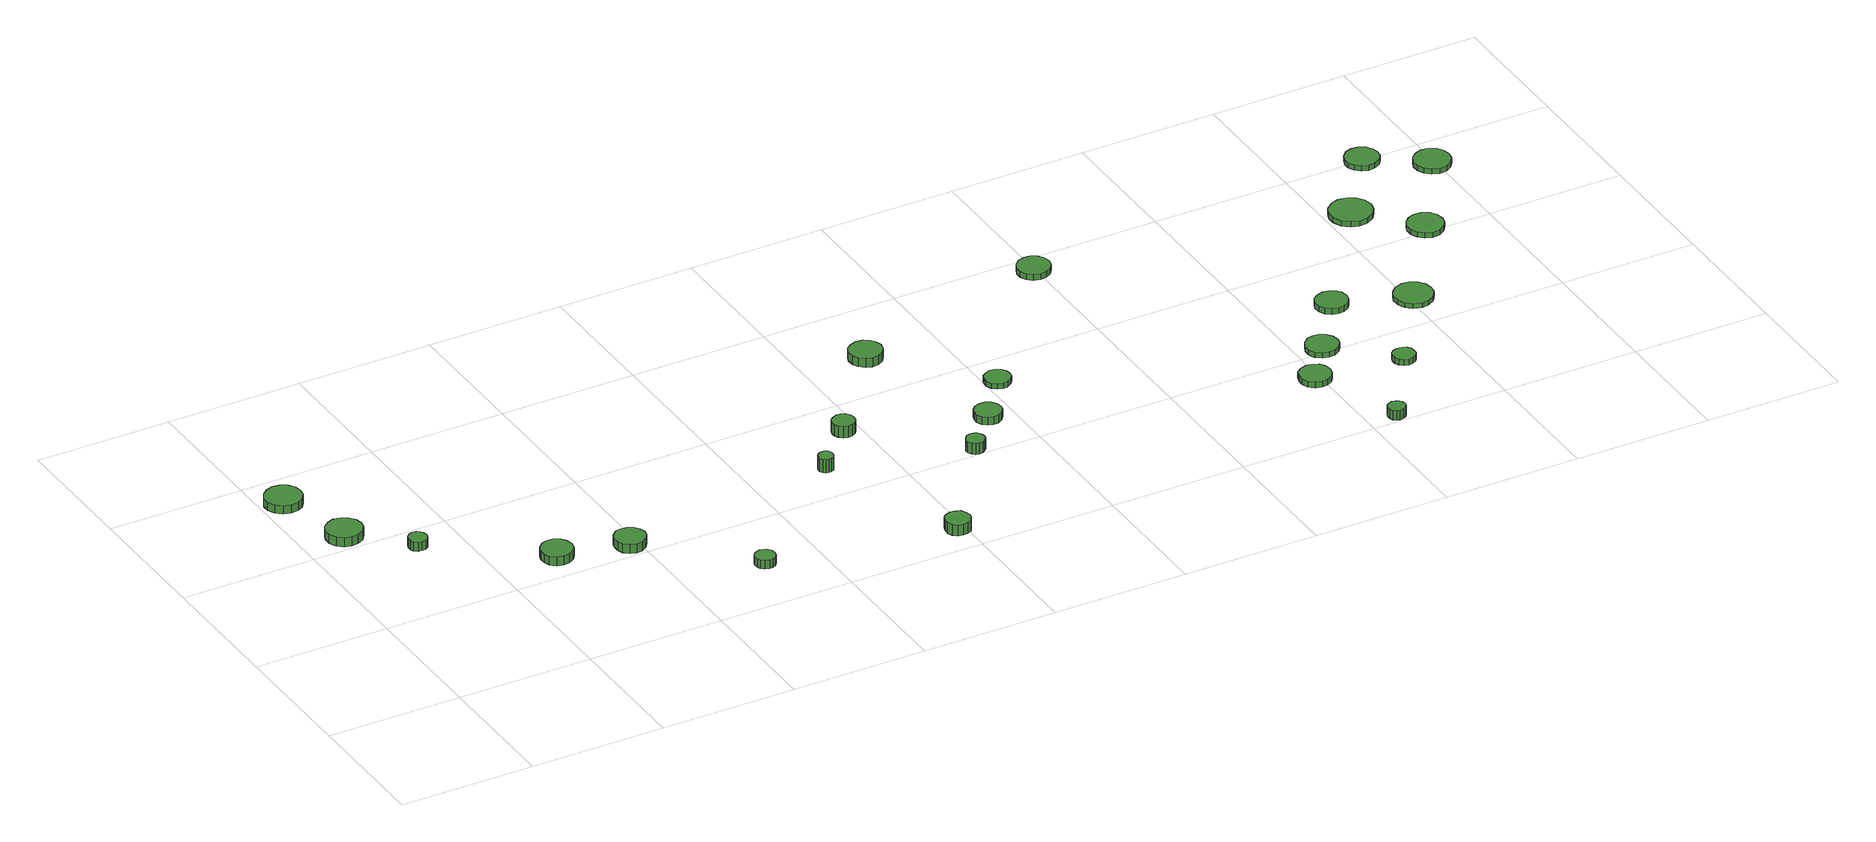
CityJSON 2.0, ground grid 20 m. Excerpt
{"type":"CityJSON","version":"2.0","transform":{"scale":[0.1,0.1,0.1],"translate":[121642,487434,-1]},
"CityObjects":{
"tree1":{"type":"SolitaryVegetationObject","attributes":{"function":"something"},"geometry":[{"type":"MultiSurface","lod":"1","boundaries":[[[0,1,2,3,4,5,6,7,8,9,10,11,12,13,14]],[[15,16,17,18,19,20,21,22,23,24,25,26,27,28,29]],[[0,29,28,1]],[[1,28,27,2]],[[2,27,26,3]],[[3,26,25,4]],[[4,25,24,5]],[[5,24,23,6]],[[6,23,22,7]],[[7,22,21,8]],[[8,21,20,9]],[[9,20,19,10]],[[10,19,18,11]],[[11,18,17,12]],[[12,17,16,13]],[[13,16,15,14]],[[14,15,29,0]]]}]},
"tree2":{"type":"SolitaryVegetationObject","attributes":{"function":"something"},"geometry":[{"type":"MultiSurface","lod":"1","boundaries":[[[30,31,32,33,34,35,36,37,38,39,40,41,42,43,44]],[[45,46,47,48,49,50,51,52,53,54,55,56,57,58,59]],[[30,59,58,31]],[[31,58,57,32]],[[32,57,56,33]],[[33,56,55,34]],[[34,55,54,35]],[[35,54,53,36]],[[36,53,52,37]],[[37,52,51,38]],[[38,51,50,39]],[[39,50,49,40]],[[40,49,48,41]],[[41,48,47,42]],[[42,47,46,43]],[[43,46,45,44]],[[44,45,59,30]]]}]},
"tree3":{"type":"SolitaryVegetationObject","attributes":{"function":"something"},"geometry":[{"type":"MultiSurface","lod":"1","boundaries":[[[60,61,62,63,64,65,66,67,68,69,70,71,72,73,74]],[[75,76,77,78,79,80,81,82,83,84,85,86,87,88,89]],[[60,89,88,61]],[[61,88,87,62]],[[62,87,86,63]],[[63,86,85,64]],[[64,85,84,65]],[[65,84,83,66]],[[66,83,82,67]],[[67,82,81,68]],[[68,81,80,69]],[[69,80,79,70]],[[70,79,78,71]],[[71,78,77,72]],[[72,77,76,73]],[[73,76,75,74]],[[74,75,89,60]]]}]},
"tree4":{"type":"SolitaryVegetationObject","attributes":{"function":"something"},"geometry":[{"type":"MultiSurface","lod":"1","boundaries":[[[90,91,92,93,94,95,96,97,98,99,100,101,102,103,104]],[[105,106,107,108,109,110,111,112,113,114,115,116,117,118,119]],[[90,119,118,91]],[[91,118,117,92]],[[92,117,116,93]],[[93,116,115,94]],[[94,115,114,95]],[[95,114,113,96]],[[96,113,112,97]],[[97,112,111,98]],[[98,111,110,99]],[[99,110,109,100]],[[100,109,108,101]],[[101,108,107,102]],[[102,107,106,103]],[[103,106,105,104]],[[104,105,119,90]]]}]},
"tree5":{"type":"SolitaryVegetationObject","attributes":{"function":"something"},"geometry":[{"type":"MultiSurface","lod":"1","boundaries":[[[120,121,122,123,124,125,126,127,128,129,130,131,132,133,134]],[[135,136,137,138,139,140,141,142,143,144,145,146,147,148,149]],[[120,149,148,121]],[[121,148,147,122]],[[122,147,146,123]],[[123,146,145,124]],[[124,145,144,125]],[[125,144,143,126]],[[126,143,142,127]],[[127,142,141,128]],[[128,141,140,129]],[[129,140,139,130]],[[130,139,138,131]],[[131,138,137,132]],[[132,137,136,133]],[[133,136,135,134]],[[134,135,149,120]]]}]},
"tree6":{"type":"SolitaryVegetationObject","attributes":{"function":"something"},"geometry":[{"type":"MultiSurface","lod":"1","boundaries":[[[150,151,152,153,154,155,156,157,158,159,160,161,162,163,164]],[[165,166,167,168,169,170,171,172,173,174,175,176,177,178,179]],[[150,179,178,151]],[[151,178,177,152]],[[152,177,176,153]],[[153,176,175,154]],[[154,175,174,155]],[[155,174,173,156]],[[156,173,172,157]],[[157,172,171,158]],[[158,171,170,159]],[[159,170,169,160]],[[160,169,168,161]],[[161,168,167,162]],[[162,167,166,163]],[[163,166,165,164]],[[164,165,179,150]]]}]},
"tree7":{"type":"SolitaryVegetationObject","attributes":{"function":"something"},"geometry":[{"type":"MultiSurface","lod":"1","boundaries":[[[180,181,182,183,184,185,186,187,188,189,190,191,192,193,194]],[[195,196,197,198,199,200,201,202,203,204,205,206,207,208,209]],[[180,209,208,181]],[[181,208,207,182]],[[182,207,206,183]],[[183,206,205,184]],[[184,205,204,185]],[[185,204,203,186]],[[186,203,202,187]],[[187,202,201,188]],[[188,201,200,189]],[[189,200,199,190]],[[190,199,198,191]],[[191,198,197,192]],[[192,197,196,193]],[[193,196,195,194]],[[194,195,209,180]]]}]},
"tree8":{"type":"SolitaryVegetationObject","attributes":{"function":"something"},"geometry":[{"type":"MultiSurface","lod":"1","boundaries":[[[210,211,212,213,214,215,216,217,218,219,220,221,222,223,224]],[[225,226,227,228,229,230,231,232,233,234,235,236,237,238,239]],[[210,239,238,211]],[[211,238,237,212]],[[212,237,236,213]],[[213,236,235,214]],[[214,235,234,215]],[[215,234,233,216]],[[216,233,232,217]],[[217,232,231,218]],[[218,231,230,219]],[[219,230,229,220]],[[220,229,228,221]],[[221,228,227,222]],[[222,227,226,223]],[[223,226,225,224]],[[224,225,239,210]]]}]},
"tree9":{"type":"SolitaryVegetationObject","attributes":{"function":"something"},"geometry":[{"type":"MultiSurface","lod":"1","boundaries":[[[240,241,242,243,244,245,246,247,248,249,250,251,252,253,254]],[[255,256,257,258,259,260,261,262,263,264,265,266,267,268,269]],[[240,269,268,241]],[[241,268,267,242]],[[242,267,266,243]],[[243,266,265,244]],[[244,265,264,245]],[[245,264,263,246]],[[246,263,262,247]],[[247,262,261,248]],[[248,261,260,249]],[[249,260,259,250]],[[250,259,258,251]],[[251,258,257,252]],[[252,257,256,253]],[[253,256,255,254]],[[254,255,269,240]]]}]},
"tree10":{"type":"SolitaryVegetationObject","attributes":{"function":"something"},"geometry":[{"type":"MultiSurface","lod":"1","boundaries":[[[270,271,272,273,274,275,276,277,278,279,280,281,282,283,284]],[[285,286,287,288,289,290,291,292,293,294,295,296,297,298,299]],[[270,299,298,271]],[[271,298,297,272]],[[272,297,296,273]],[[273,296,295,274]],[[274,295,294,275]],[[275,294,293,276]],[[276,293,292,277]],[[277,292,291,278]],[[278,291,290,279]],[[279,290,289,280]],[[280,289,288,281]],[[281,288,287,282]],[[282,287,286,283]],[[283,286,285,284]],[[284,285,299,270]]]}]},
"tree11":{"type":"SolitaryVegetationObject","attributes":{"function":"something"},"geometry":[{"type":"MultiSurface","lod":"1","boundaries":[[[300,301,302,303,304,305,306,307,308,309,310,311,312,313,314]],[[315,316,317,318,319,320,321,322,323,324,325,326,327,328,329]],[[300,329,328,301]],[[301,328,327,302]],[[302,327,326,303]],[[303,326,325,304]],[[304,325,324,305]],[[305,324,323,306]],[[306,323,322,307]],[[307,322,321,308]],[[308,321,320,309]],[[309,320,319,310]],[[310,319,318,311]],[[311,318,317,312]],[[312,317,316,313]],[[313,316,315,314]],[[314,315,329,300]]]}]},
"tree12":{"type":"SolitaryVegetationObject","attributes":{"function":"something"},"geometry":[{"type":"MultiSurface","lod":"1","boundaries":[[[330,331,332,333,334,335,336,337,338,339,340,341,342,343,344]],[[345,346,347,348,349,350,351,352,353,354,355,356,357,358,359]],[[330,359,358,331]],[[331,358,357,332]],[[332,357,356,333]],[[333,356,355,334]],[[334,355,354,335]],[[335,354,353,336]],[[336,353,352,337]],[[337,352,351,338]],[[338,351,350,339]],[[339,350,349,340]],[[340,349,348,341]],[[341,348,347,342]],[[342,347,346,343]],[[343,346,345,344]],[[344,345,359,330]]]}]},
"tree13":{"type":"SolitaryVegetationObject","attributes":{"function":"something"},"geometry":[{"type":"MultiSurface","lod":"1","boundaries":[[[360,361,362,363,364,365,366,367,368,369,370,371,372,373,374]],[[375,376,377,378,379,380,381,382,383,384,385,386,387,388,389]],[[360,389,388,361]],[[361,388,387,362]],[[362,387,386,363]],[[363,386,385,364]],[[364,385,384,365]],[[365,384,383,366]],[[366,383,382,367]],[[367,382,381,368]],[[368,381,380,369]],[[369,380,379,370]],[[370,379,378,371]],[[371,378,377,372]],[[372,377,376,373]],[[373,376,375,374]],[[374,375,389,360]]]}]},
"tree14":{"type":"SolitaryVegetationObject","attributes":{"function":"something"},"geometry":[{"type":"MultiSurface","lod":"1","boundaries":[[[390,391,392,393,394,395,396,397,398,399,400,401,402,403,404]],[[405,406,407,408,409,410,411,412,413,414,415,416,417,418,419]],[[390,419,418,391]],[[391,418,417,392]],[[392,417,416,393]],[[393,416,415,394]],[[394,415,414,395]],[[395,414,413,396]],[[396,413,412,397]],[[397,412,411,398]],[[398,411,410,399]],[[399,410,409,400]],[[400,409,408,401]],[[401,408,407,402]],[[402,407,406,403]],[[403,406,405,404]],[[404,405,419,390]]]}]},
"tree15":{"type":"SolitaryVegetationObject","attributes":{"function":"something"}},
"tree16":{"type":"SolitaryVegetationObject","attributes":{"function":"something"},"geometry":[{"type":"MultiSurface","lod":"1","boundaries":[[[420,421,422,423,424,425,426,427,428,429,430,431,432,433,434]],[[435,436,437,438,439,440,441,442,443,444,445,446,447,448,449]],[[420,449,448,421]],[[421,448,447,422]],[[422,447,446,423]],[[423,446,445,424]],[[424,445,444,425]],[[425,444,443,426]],[[426,443,442,427]],[[427,442,441,428]],[[428,441,440,429]],[[429,440,439,430]],[[430,439,438,431]],[[431,438,437,432]],[[432,437,436,433]],[[433,436,435,434]],[[434,435,449,420]]]}]},
"tree17":{"type":"SolitaryVegetationObject","attributes":{"function":"something"},"geometry":[{"type":"MultiSurface","lod":"1","boundaries":[[[450,451,452,453,454,455,456,457,458,459,460,461,462,463,464]],[[465,466,467,468,469,470,471,472,473,474,475,476,477,478,479]],[[450,479,478,451]],[[451,478,477,452]],[[452,477,476,453]],[[453,476,475,454]],[[454,475,474,455]],[[455,474,473,456]],[[456,473,472,457]],[[457,472,471,458]],[[458,471,470,459]],[[459,470,469,460]],[[460,469,468,461]],[[461,468,467,462]],[[462,467,466,463]],[[463,466,465,464]],[[464,465,479,450]]]}]},
"tree18":{"type":"SolitaryVegetationObject","attributes":{"function":"something"},"geometry":[{"type":"MultiSurface","lod":"1","boundaries":[[[480,481,482,483,484,485,486,487,488,489,490,491,492,493,494]],[[495,496,497,498,499,500,501,502,503,504,505,506,507,508,509]],[[480,509,508,481]],[[481,508,507,482]],[[482,507,506,483]],[[483,506,505,484]],[[484,505,504,485]],[[485,504,503,486]],[[486,503,502,487]],[[487,502,501,488]],[[488,501,500,489]],[[489,500,499,490]],[[490,499,498,491]],[[491,498,497,492]],[[492,497,496,493]],[[493,496,495,494]],[[494,495,509,480]]]}]},
"tree19":{"type":"SolitaryVegetationObject","attributes":{"function":"something"},"geometry":[{"type":"MultiSurface","lod":"1","boundaries":[[[510,511,512,513,514,515,516,517,518,519,520,521,522,523,524]],[[525,526,527,528,529,530,531,532,533,534,535,536,537,538,539]],[[510,539,538,511]],[[511,538,537,512]],[[512,537,536,513]],[[513,536,535,514]],[[514,535,534,515]],[[515,534,533,516]],[[516,533,532,517]],[[517,532,531,518]],[[518,531,530,519]],[[519,530,529,520]],[[520,529,528,521]],[[521,528,527,522]],[[522,527,526,523]],[[523,526,525,524]],[[524,525,539,510]]]}]},
"tree20":{"type":"SolitaryVegetationObject","attributes":{"function":"something"},"geometry":[{"type":"MultiSurface","lod":"1","boundaries":[[[540,541,542,543,544,545,546,547,548,549,550,551,552,553,554]],[[555,556,557,558,559,560,561,562,563,564,565,566,567,568,569]],[[540,569,568,541]],[[541,568,567,542]],[[542,567,566,543]],[[543,566,565,544]],[[544,565,564,545]],[[545,564,563,546]],[[546,563,562,547]],[[547,562,561,548]],[[548,561,560,549]],[[549,560,559,550]],[[550,559,558,551]],[[551,558,557,552]],[[552,557,556,553]],[[553,556,555,554]],[[554,555,569,540]]]}]},
"tree21":{"type":"SolitaryVegetationObject","attributes":{"function":"something"},"geometry":[{"type":"MultiSurface","lod":"1","boundaries":[[[570,571,572,573,574,575,576,577,578,579,580,581,582,583,584]],[[585,586,587,588,589,590,591,592,593,594,595,596,597,598,599]],[[570,599,598,571]],[[571,598,597,572]],[[572,597,596,573]],[[573,596,595,574]],[[574,595,594,575]],[[575,594,593,576]],[[576,593,592,577]],[[577,592,591,578]],[[578,591,590,579]],[[579,590,589,580]],[[580,589,588,581]],[[581,588,587,582]],[[582,587,586,583]],[[583,586,585,584]],[[584,585,599,570]]]}]},
"tree22":{"type":"SolitaryVegetationObject","attributes":{"function":"something"}},
"tree23":{"type":"SolitaryVegetationObject","attributes":{"function":"something"},"geometry":[{"type":"MultiSurface","lod":"1","boundaries":[[[600,601,602,603,604,605,606,607,608,609,610,611,612,613,614]],[[615,616,617,618,619,620,621,622,623,624,625,626,627,628,629]],[[600,629,628,601]],[[601,628,627,602]],[[602,627,626,603]],[[603,626,625,604]],[[604,625,624,605]],[[605,624,623,606]],[[606,623,622,607]],[[607,622,621,608]],[[608,621,620,609]],[[609,620,619,610]],[[610,619,618,611]],[[611,618,617,612]],[[612,617,616,613]],[[613,616,615,614]],[[614,615,629,600]]]}]},
"tree24":{"type":"SolitaryVegetationObject","attributes":{"function":"something"},"geometry":[{"type":"MultiSurface","lod":"1","boundaries":[[[630,631,632,633,634,635,636,637,638,639,640,641,642,643,644]],[[645,646,647,648,649,650,651,652,653,654,655,656,657,658,659]],[[630,659,658,631]],[[631,658,657,632]],[[632,657,656,633]],[[633,656,655,634]],[[634,655,654,635]],[[635,654,653,636]],[[636,653,652,637]],[[637,652,651,638]],[[638,651,650,639]],[[639,650,649,640]],[[640,649,648,641]],[[641,648,647,642]],[[642,647,646,643]],[[643,646,645,644]],[[644,645,659,630]]]}]},
"tree25":{"type":"SolitaryVegetationObject","attributes":{"function":"something"},"geometry":[{"type":"MultiSurface","lod":"1","boundaries":[[[660,661,662,663,664,665,666,667,668,669,670,671,672,673,674]],[[675,676,677,678,679,680,681,682,683,684,685,686,687,688,689]],[[660,689,688,661]],[[661,688,687,662]],[[662,687,686,663]],[[663,686,685,664]],[[664,685,684,665]],[[665,684,683,666]],[[666,683,682,667]],[[667,682,681,668]],[[668,681,680,669]],[[669,680,679,670]],[[670,679,678,671]],[[671,678,677,672]],[[672,677,676,673]],[[673,676,675,674]],[[674,675,689,660]]]}]},
"tree26":{"type":"SolitaryVegetationObject","attributes":{"function":"something"},"geometry":[{"type":"MultiSurface","lod":"1","boundaries":[[[690,691,692,693,694,695,696,697,698,699,700,701,702,703,704]],[[705,706,707,708,709,710,711,712,713,714,715,716,717,718,719]],[[690,719,718,691]],[[691,718,717,692]],[[692,717,716,693]],[[693,716,715,694]],[[694,715,714,695]],[[695,714,713,696]],[[696,713,712,697]],[[697,712,711,698]],[[698,711,710,699]],[[699,710,709,700]],[[700,709,708,701]],[[701,708,707,702]],[[702,707,706,703]],[[703,706,705,704]],[[704,705,719,690]]]}]}
},
"vertices":[
[87,426,25],[85,436,25],[78,445,25],[69,450,25],[58,452,25],[48,448,25],[40,441,25],[35,431,25],[35,420,25],[40,410,25],[48,403,25],[58,400,25],[69,401,25],[78,406,25],[85,415,25],[85,415,11],[78,406,11],[69,401,11],[58,400,11],[48,403,11],[40,410,11],[35,420,11],[35,431,11],[40,441,11],[48,448,11],[58,452,11],[69,450,11],[78,445,11],[85,436,11],[87,426,11],
[57,538,24],[55,549,24],[48,558,24],[39,563,24],[28,565,24],[17,561,24],[9,554,24],[4,544,24],[4,533,24],[9,523,24],[17,515,24],[28,512,24],[39,513,24],[48,518,24],[55,527,24],[55,527,11],[48,518,11],[39,513,11],[28,512,11],[17,515,11],[9,523,11],[4,533,11],[4,544,11],[9,554,11],[17,561,11],[28,565,11],[39,563,11],[48,558,11],[55,549,11],[57,538,11],
[149,357,25],[148,363,25],[145,367,25],[140,370,25],[134,371,25],[129,369,25],[124,365,25],[122,360,25],[122,354,25],[124,349,25],[129,345,25],[134,344,25],[140,344,25],[145,347,25],[148,352,25],[148,352,11],[145,347,11],[140,344,11],[134,344,11],[129,345,11],[124,349,11],[122,354,11],[122,360,11],[124,365,11],[129,369,11],[134,371,11],[140,370,11],[145,367,11],[148,363,11],[149,357,11],
[308,244,24],[306,253,24],[301,261,24],[292,266,24],[283,267,24],[274,264,24],[266,257,24],[263,249,24],[263,239,24],[266,230,24],[274,224,24],[283,221,24],[292,222,24],[301,227,24],[306,234,24],[306,234,10],[301,227,10],[292,222,10],[283,221,10],[274,224,10],[266,230,10],[263,239,10],[263,249,10],[266,257,10],[274,264,10],[283,267,10],[292,266,10],[301,261,10],[306,253,10],[308,244,10],
[409,224,23],[407,233,23],[401,241,23],[393,245,23],[384,246,23],[375,244,23],[368,237,23],[365,229,23],[365,220,23],[368,211,23],[375,205,23],[384,202,23],[393,203,23],[401,208,23],[407,215,23],[407,215,9],[401,208,9],[393,203,9],[384,202,9],[375,205,9],[368,211,9],[365,220,9],[365,229,9],[368,237,9],[375,244,9],[384,246,9],[393,245,9],[401,241,9],[407,233,9],[409,224,9],
[536,95,22],[535,101,22],[531,106,22],[526,109,22],[520,110,22],[514,108,22],[509,104,22],[507,98,22],[507,92,22],[509,87,22],[514,83,22],[520,81,22],[526,81,22],[531,84,22],[535,89,22],[535,89,9],[531,84,9],[526,81,9],[520,81,9],[514,83,9],[509,87,9],[507,92,9],[507,98,9],[509,104,9],[514,108,9],[520,110,9],[526,109,9],[531,106,9],[535,101,9],[536,95,9],
[720,267,29],[719,271,29],[717,275,29],[713,277,29],[708,277,29],[704,276,29],[701,273,29],[699,269,29],[699,264,29],[701,260,29],[704,257,29],[708,256,29],[713,256,29],[717,258,29],[719,262,29],[719,262,8],[717,258,8],[713,256,8],[708,256,8],[704,257,8],[701,260,8],[699,264,8],[699,269,8],[701,273,8],[704,276,8],[708,277,8],[713,277,8],[717,275,8],[719,271,8],[720,267,8],
[809,49,24],[807,56,24],[803,63,24],[796,66,24],[789,67,24],[781,65,24],[776,60,24],[773,53,24],[773,45,24],[776,38,24],[781,33,24],[789,31,24],[796,32,24],[803,35,24],[807,42,24],[807,42,7],[803,35,7],[796,32,7],[789,31,7],[781,33,7],[776,38,7],[773,45,7],[773,53,7],[776,60,7],[781,65,7],[789,67,7],[796,66,7],[803,63,7],[807,56,7],[809,49,7],
[792,337,26],[791,344,26],[787,349,26],[781,353,26],[774,353,26],[768,351,26],[763,347,26],[760,341,26],[760,334,26],[763,328,26],[768,323,26],[774,321,26],[781,322,26],[787,325,26],[791,331,26],[791,331,8],[787,325,8],[781,322,8],[774,321,8],[768,323,8],[763,328,8],[760,334,8],[760,341,8],[763,347,8],[768,351,8],[774,353,8],[781,353,8],[787,349,8],[791,344,8],[792,337,8],
[923,214,24],[922,219,24],[918,224,24],[914,227,24],[908,227,24],[903,226,24],[899,222,24],[896,217,24],[896,211,24],[899,206,24],[903,202,24],[908,201,24],[914,201,24],[918,204,24],[922,209,24],[922,209,7],[918,204,7],[914,201,7],[908,201,7],[903,202,7],[899,206,7],[896,211,7],[896,217,7],[899,222,7],[903,226,7],[908,227,7],[914,227,7],[918,224,7],[922,219,7],[923,214,7],
[917,487,21],[915,496,21],[909,504,21],[901,509,21],[891,510,21],[882,507,21],[874,501,21],[870,492,21],[870,482,21],[874,473,21],[882,466,21],[891,463,21],[901,464,21],[909,469,21],[915,477,21],[915,477,7],[909,469,7],[901,464,7],[891,463,7],[882,466,7],[874,473,7],[870,482,7],[870,492,7],[874,501,7],[882,507,7],[891,510,7],[901,509,7],[909,504,7],[915,496,7],[917,487,7],
[983,276,19],[981,284,19],[976,291,19],[969,295,19],[961,295,19],[953,293,19],[947,287,19],[944,280,19],[944,272,19],[947,264,19],[953,259,19],[961,256,19],[969,257,19],[976,261,19],[981,268,19],[981,268,7],[976,261,7],[969,257,7],[961,256,7],[953,259,7],[947,264,7],[944,272,7],[944,280,7],[947,287,7],[953,293,7],[961,295,7],[969,295,7],[976,291,7],[981,284,7],[983,276,7],
[1037,349,15],[1036,357,15],[1031,363,15],[1024,367,15],[1017,368,15],[1009,365,15],[1003,360,15],[1000,353,15],[1000,345,15],[1003,338,15],[1009,333,15],[1017,330,15],[1024,331,15],[1031,335,15],[1036,341,15],[1036,341,7],[1031,335,7],[1024,331,7],[1017,330,7],[1009,333,7],[1003,338,7],[1000,345,7],[1000,353,7],[1003,360,7],[1009,365,7],[1017,368,7],[1024,367,7],[1031,363,7],[1036,357,7],[1037,349,7],
[1221,570,16],[1219,580,16],[1213,588,16],[1204,593,16],[1195,594,16],[1185,591,16],[1178,584,16],[1174,575,16],[1174,565,16],[1178,556,16],[1185,550,16],[1195,547,16],[1204,548,16],[1213,553,16],[1219,561,16],[1219,561,7],[1213,553,7],[1204,548,7],[1195,547,7],[1185,550,7],[1178,556,7],[1174,565,7],[1174,575,7],[1178,584,7],[1185,591,7],[1195,594,7],[1204,593,7],[1213,588,7],[1219,580,7],[1221,570,7],
[1416,148,16],[1414,158,16],[1409,166,16],[1400,170,16],[1391,171,16],[1382,168,16],[1374,162,16],[1371,153,16],[1371,144,16],[1374,135,16],[1382,128,16],[1391,125,16],[1400,126,16],[1409,131,16],[1414,139,16],[1414,139,7],[1409,131,7],[1400,126,7],[1391,125,7],[1382,128,7],[1374,135,7],[1371,144,7],[1371,153,7],[1374,162,7],[1382,168,7],[1391,171,7],[1400,170,7],[1409,166,7],[1414,158,7],[1416,148,7],
[1456,15,22],[1455,20,22],[1452,24,22],[1447,26,22],[1442,27,22],[1437,25,22],[1433,22,22],[1431,17,22],[1431,12,22],[1433,7,22],[1437,4,22],[1442,2,22],[1447,3,22],[1452,5,22],[1455,10,22],[1455,10,7],[1452,5,7],[1447,3,7],[1442,2,7],[1437,4,7],[1433,7,7],[1431,12,7],[1431,17,7],[1433,22,7],[1437,25,7],[1442,27,7],[1447,26,7],[1452,24,7],[1455,20,7],[1456,15,7],
[1462,210,15],[1460,220,15],[1454,228,15],[1446,233,15],[1436,234,15],[1427,231,15],[1419,224,15],[1415,215,15],[1415,205,15],[1419,196,15],[1427,190,15],[1436,187,15],[1446,188,15],[1454,193,15],[1460,201,15],[1460,201,7],[1454,193,7],[1446,188,7],[1436,187,7],[1427,190,7],[1419,196,7],[1415,205,7],[1415,215,7],[1419,224,7],[1427,231,7],[1436,234,7],[1446,233,7],[1454,228,7],[1460,220,7],[1462,210,7],
[1537,134,16],[1536,141,16],[1532,146,16],[1526,149,16],[1519,150,16],[1513,148,16],[1508,144,16],[1505,138,16],[1505,131,16],[1508,125,16],[1513,120,16],[1519,118,16],[1526,119,16],[1532,122,16],[1536,128,16],[1536,128,7],[1532,122,7],[1526,119,7],[1519,118,7],[1513,120,7],[1508,125,7],[1505,131,7],[1505,138,7],[1508,144,7],[1513,148,7],[1519,150,7],[1526,149,7],[1532,146,7],[1536,141,7],[1537,134,7],
[1526,300,16],[1524,310,16],[1519,317,16],[1510,322,16],[1501,323,16],[1492,320,16],[1484,314,16],[1480,305,16],[1480,295,16],[1484,286,16],[1492,280,16],[1501,277,16],[1510,278,16],[1519,283,16],[1524,291,16],[1524,291,7],[1519,283,7],[1510,278,7],[1501,277,7],[1492,280,7],[1484,286,7],[1480,295,7],[1480,305,7],[1484,314,7],[1492,320,7],[1501,323,7],[1510,322,7],[1519,317,7],[1524,310,7],[1526,300,7],
[1636,265,14],[1634,276,14],[1627,286,14],[1617,292,14],[1606,293,14],[1594,289,14],[1586,281,14],[1581,271,14],[1581,259,14],[1586,248,14],[1594,241,14],[1606,237,14],[1617,238,14],[1627,244,14],[1634,254,14],[1634,254,7],[1627,244,7],[1617,238,7],[1606,237,7],[1594,241,7],[1586,248,7],[1581,259,7],[1581,271,7],[1586,281,7],[1594,289,7],[1606,293,7],[1617,292,7],[1627,286,7],[1634,276,7],[1636,265,7],
[1668,488,15],[1665,501,15],[1658,511,15],[1647,517,15],[1634,519,15],[1622,515,15],[1612,506,15],[1607,495,15],[1607,482,15],[1612,470,15],[1622,462,15],[1634,458,15],[1647,459,15],[1658,466,15],[1665,476,15],[1665,476,7],[1658,466,7],[1647,459,7],[1634,458,7],[1622,462,7],[1612,470,7],[1607,482,7],[1607,495,7],[1612,506,7],[1622,515,7],[1634,519,7],[1647,517,7],[1658,511,7],[1665,501,7],[1668,488,7],
[1734,411,15],[1732,422,15],[1726,431,15],[1716,436,15],[1705,437,15],[1695,434,15],[1687,426,15],[1683,417,15],[1683,406,15],[1687,396,15],[1695,389,15],[1705,385,15],[1716,386,15],[1726,392,15],[1732,400,15],[1732,400,7],[1726,392,7],[1716,386,7],[1705,385,7],[1695,389,7],[1687,396,7],[1683,406,7],[1683,417,7],[1687,426,7],[1695,434,7],[1705,437,7],[1716,436,7],[1726,431,7],[1732,422,7],[1734,411,7],
[1740,599,15],[1738,609,15],[1732,617,15],[1723,622,15],[1713,623,15],[1703,620,15],[1696,613,15],[1692,604,15],[1692,594,15],[1696,585,15],[1703,578,15],[1713,575,15],[1723,576,15],[1732,581,15],[1738,589,15],[1738,589,7],[1732,581,7],[1723,576,7],[1713,575,7],[1703,578,7],[1696,585,7],[1692,594,7],[1692,604,7],[1696,613,7],[1703,620,7],[1713,623,7],[1723,622,7],[1732,617,7],[1738,609,7],[1740,599,7],
[1821,549,15],[1819,559,15],[1813,568,15],[1803,574,15],[1792,575,15],[1782,571,15],[1774,564,15],[1769,554,15],[1769,543,15],[1774,533,15],[1782,526,15],[1792,522,15],[1803,523,15],[1813,529,15],[1819,538,15],[1819,538,7],[1813,529,7],[1803,523,7],[1792,522,7],[1782,526,7],[1774,533,7],[1769,543,7],[1769,554,7],[1774,564,7],[1782,571,7],[1792,575,7],[1803,574,7],[1813,568,7],[1819,559,7],[1821,549,7]
]}
